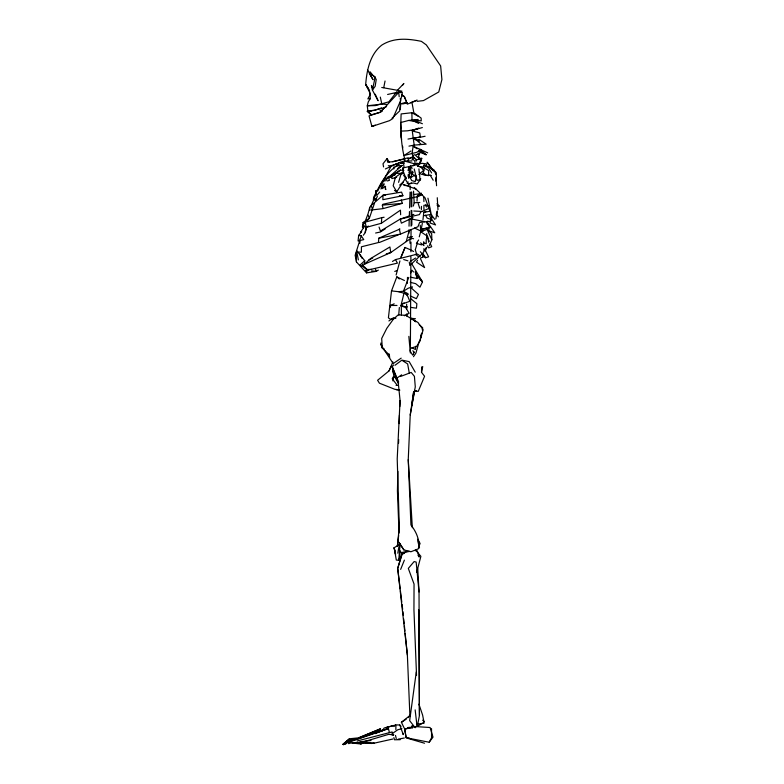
<?xml version="1.0" encoding="UTF-8"?>
<svg xmlns="http://www.w3.org/2000/svg" width="784" height="784" viewBox="0 0 784 784"><rect width="100%" height="100%" fill="white"/><g stroke="black" fill="none" stroke-linecap="round" stroke-linejoin="round"><path stroke-width="1.18" d="M413.658 391.931L410.228 415.001L408.248 459.679L410.934 524.957C416.147 531.679 420.204 540.147 418.362 548.839L410.904 551.76L403.838 549.878L398.938 542.332L403.838 549.878M410.894 256.691L410.355 353.006L408.846 336.385M410.924 251.811L410.983 242.06M410.992 239.62L411.051 229.869M411.071 226.213L411.11 218.893M411.13 216.453L411.159 210.357M411.179 206.702L411.267 192.07M426.231 239.267L426.192 243.716L424.154 242.971M392.108 735.049L392.137 731.952L357.083 740.988M418.127 116.218L411.894 112.729L401.143 113.925C400.35 129.272 401.006 145.109 404.946 159.897M426.663 238.414L426.721 233.573M395.851 729.581L395.92 724.896L399.791 724.994L401.075 726.376M400.007 551.074L399.938 556.914L398.752 560.305L396.312 560.041L394.146 547.742L399.105 544.684M423.683 244.608L423.723 241.697M402.898 170.481L402.947 167.903L409.042 166.639L410.042 173.617M397.89 471.321L397.419 490.892L399.046 533.061M398.576 443.185L398.664 439.51M421.39 209.583L421.469 206.378M406.671 304.182L406.524 309.053L406.818 306.632M406.925 295.646L407.004 293.206M407.298 283.465L407.484 277.369M408.807 233.495L408.925 229.839M409.032 226.184L409.258 218.863M409.326 216.433L409.473 211.553M409.591 207.897L410.071 192.06M410.14 189.62L410.248 185.965M414.775 391.059L418.264 391.363L424.585 376.261L421.518 372.331L421.684 366.902M369.636 210.2L369.734 207.378L371.253 205.418L383.072 195.177L401.575 192.119L402.898 195.706L382.827 199.695L383.072 195.177L385.405 195.236M420.214 225.273L420.851 231.035L419.264 236.827M399.056 423.615L399.428 415.089M399.801 406.573L400.065 400.487L398.262 382.788L392.245 366.745L393.588 364.942M417.01 201.096L417.225 196.833M397.351 546.203L398.674 535.472M359.836 243.422L360.003 240.59M381.798 217.648L365.187 222.146L366.295 227.35L381.357 223.283L381.798 217.648L384.101 217.246M410.032 243.363L409.856 239.042L390.746 252.575L364.442 264.237L364.727 260.7L356.524 250.488L358.376 259.916M398.733 314.903L399.34 307.504M398.752 560.305L400.105 544.067L399.154 545.615L397.792 553.2M395.94 318.108L390.608 319.284L388.403 317.873L391.51 290.893L396.822 276.879L404.426 280.496M400.271 109.378L400.771 103.684L406.778 102.743M399.958 229.016L378.819 238.199L378.427 242.54L361.424 246.793L361.385 252.193L358.327 252.085M385.297 189.209L385.552 186.386M397.41 546.154L399.311 526.652L397.214 458.905L400.065 400.487M373.36 199.959L373.635 197.186L375.908 193.06M360.944 232.574L358.67 235.396L358.072 240.943L363.766 239.61L361.081 235.641M393.823 168.991L394.068 166.757M365.971 226.645L365.305 232.564L363.335 235.22M422.968 219.667L423.811 212.248M392.911 380.926L393.46 376.369M417.215 101.352L423.517 100.577L438.766 91.973L441.911 79.527L440.647 65.954L426.339 44.943L421.4 41.356C407.905 38.583 393.901 37.397 381.72 45.149C369.96 54.459 366.814 70.266 365.677 84.486L370.489 94.09L367.833 98.902L370.322 98.647L369.45 90.199L365.677 84.486L368.196 88.288M366.059 226.743L365.305 232.564L366.353 226.772M378.319 270.117L376.291 271.352L366.559 272.871L367 269.49L362.453 264.914M402.76 169.393L402.947 167.903L403.446 171.392M409.042 166.639L408.052 170.579M415.804 346.273L415.373 349.527L412.266 347.871M416.284 671.976L409.65 720.653L415.177 727.748L416.97 725.621L415.148 709.883M362.384 227.135L363.07 222.636L369.352 218.256L374.536 203.076M427.682 152.851L413.168 146.196L412.031 153.409L414.138 158.437M413.393 354.554L413.825 351.82M411.874 172.598L411.179 176.88L408.023 176.086M419.146 341.579L415.932 353.094L413.472 356.71M436.708 214.551L437.296 210.994L435.855 218.805M410.689 347.822L410.13 351.016L412.649 355.123M410.228 415.001L414.658 390.393M423.056 256.152L423.458 253.957M416.324 175.93L415.246 181.633L411.698 180.536L409.522 176.38M426.545 222.195L430.034 227.664L421.194 229.34L422.321 223.411M427.241 224.087L427.839 221.01M383.739 87.661L385.042 81.017M422.272 329.927L422.694 327.761L419.234 324.684M417.411 725.788L419.44 715.478L419.028 591.959L417.754 568.802M420.734 337.639L421.635 333.18L419.93 340.922L416.745 346.312L410.943 348.184M406.23 241.57L409.209 230.476M363.756 225.929L363.374 227.811L362.561 225.606L365.187 222.146M435.581 181.045L436.414 177.115L436.237 172.578L429.397 166.963L424.017 165.081L422.772 168.011M421.518 372.331L422.733 366.54M426.163 175.302L422.743 174.509L424.193 169.56M378.819 238.199L400.506 234.112L417.95 226.733L419.636 222.44L430.377 221.362L431.112 218.197M380.701 186.866L381.769 182.339L382.19 185.632M401.271 304.359L404.015 293.147L407.063 294.608L409.807 301.291L401.271 304.359L404.142 302.928M413.344 206.074L414.177 202.713L413.521 191.129M369.734 207.378L367.872 214.502L369.352 218.256L367.118 220.745M416.637 572.438L420.881 556.346L415.618 550.005M396.106 275.027L399.928 260.935M367.48 69.786L373.057 79.743L369.47 73.667L370.019 71.736L376.251 79.36L375.154 86.358L372.4 90.013L378.094 100.744L375.242 94.198M398.595 182.329L400.781 174.812L403.466 172.862M419.93 340.922L423.164 329.77L417.98 322.498L405.602 315.295L398.135 314.913L393.411 319.147L386.835 328.28L381.7 338.433L382.259 348.057L389.53 355.162M415.422 249.341L417.382 242.893M359.709 240.757L355.152 255.28L356.455 261.944L366.559 272.871M402.672 552.583L397.694 568.371L407.376 655.081L409.905 715.91M431.161 219.481L430.044 222.989L435.561 224.93L429.554 215.943M367.529 215.208L364.991 221.843L363.07 222.636M420.626 257.887L422.86 257.24L423.703 255.065M425.398 250.713L426.672 247.45L424.056 250.664L423.899 248.626M419.607 164.081L420.381 162.121M375.428 200.841L376.33 198.577L373.723 199.293L375.477 195.314L375.879 190.816L377.682 190.071M401.006 257.475L405.044 247.45L409.816 249.537M400.653 569.38L404.387 560.129M419.616 153.527L417.941 157.584L415.295 155.075L419.616 153.527L417.921 153.87M375.84 199.881L377.388 196.186M401.055 256.868L405.044 247.45M408.787 277.389L403.466 291.207L398.742 291.717L391.51 290.893M410.542 273.253L411.865 270.147L413.501 271.96M430.377 221.362L432.053 217.452L430.563 214.424L424.232 215.659M429.309 245.774L431.857 239.806L431.67 233.583L427.133 229.398L420.606 231.672L427.623 236.356L428.681 242.236M418.793 546.546L420.097 543.479L417.754 539.186M399.654 389.766L394.999 389.374L379.417 383.19L377.594 380.269L389.04 370.881L392.882 361.943M359.199 241.06L361.473 235.974L358.67 235.396M392.47 261.454L395.508 259.592L397.4 263.13L365.511 270.647L368.01 270.578L362.277 266.099L363.257 263.943M412.129 159.838L413.011 157.084L415.814 159.005L416.353 161.073M389.04 370.881L391.696 365.55M378.104 190.091L390.746 166.963M409.268 727.954L404.681 729.061L406.151 737.744L429.22 742.242L431.553 737.744L431.533 728.601M417.549 260.298L416.549 262.14L424.605 267.599L420.547 258.808M421.949 158.368L418.93 163.915L421.469 160.779M377.045 190.992C381.896 180.34 388.903 170.118 399.33 164.297M383.592 181.927L385.326 178.958L390.608 175.596L402.182 165.424L396.194 166.022M380.936 189.003L383.925 183.946M385.708 180.918L388.1 176.87M383.062 729.777L384.131 728.022L395.636 725.014L393.97 726.513M394.479 190.385L396.753 191.806L406.132 177.272M381.583 188.003L384.042 183.975M407.151 183.505L408.131 181.917M370.322 98.647L368.294 101.793L367.284 105.791L367.941 111.455L371.165 110.975M364.756 225.87L360.464 232.397L361.708 231.633M418.617 239.992L416.412 243.305L421.596 244.922M424.154 167.972L426.898 163.944L421.968 163.317L414.609 164.424L412.903 166.002M420.783 178.752L417.206 183.975L413.374 182.995L408.435 184.093L405.142 179.095M409.287 262.258L409.826 265.502L422.507 253.526L426.672 247.45M407.415 161.21L408.768 159.299M382.827 204.291L417.96 196.559L421.518 193.158M409.003 175.665L409.748 174.656L408.827 171.98M402.408 85.476L403.868 83.516L397.39 90.287L381.739 87.465M420.126 149.381L418.411 151.684L426.114 154.752L420.126 149.381L421.351 149.95L416.588 152.361L404.025 155.516L410.924 151.008M429.22 742.164L433.003 737.156L430.083 727.513L416.167 726.631M389.423 162.464L387.09 158.574L383.004 163.787L383.562 166.923M396.841 91.777L388.903 101.802L375.409 105.585L367.284 105.791L381.837 104.096L387.482 104.497M369.401 110.877L367.235 111.201L370.92 114.954L380.348 112.23L384.091 107.663M400.252 98.382L400.555 100.773L392.784 118.58L389.472 120.677L371.93 126.449L369.039 115.875L380.348 112.23L398.733 92.394L402.417 92.59L400.555 100.773L399.703 110.897L392.029 118.227M418.137 165.904L416.333 164.738L410.238 166.061L411.257 173.127L412.894 171.177M377.496 194.599L379.672 192.051M382.582 188.66L384.758 186.122L385.924 189.552M409.807 158.535L411.904 157.378L414.334 154.634M408.141 717.625L410.444 715.086L401.408 722.299L404.24 728.169M388.884 320.97L393.637 317.628M364.727 260.7L359.885 265.208L362.277 266.099M364.442 264.237L370.44 258.642L389.913 246.98L390.746 252.575L386.238 253.918M408.64 169.942L411.198 167.58M417.284 195.775L419.665 193.726L414.021 194.52M381.308 731.119L380.358 728.855L358.494 737.862L349.439 738.773L342.873 744.398L346.322 743.546M349.439 738.773L342.873 744.379L346.156 743.506M399.634 185.112L403.221 182.064M368.725 260.082L372.704 257.965M418.832 174.362L423.644 170.422L420.949 167.139L417.705 166.12M403.878 170.471L400.448 170.108L390.667 177.017L396.302 173.244L401.085 173.411M376.33 198.577L373.262 200.89L371.253 205.418L372.263 208.76M422.743 174.509L424.232 173.391L425.859 175.097L428.505 175.665L428.73 170.579L422.556 167.139L417.813 166.051M394.979 365.285L401.947 360.111L409.199 361.649L415.236 372.165M403.084 171.735L395.459 177.213L393.176 185.769L396.753 191.806M345.283 743.457L343.461 744.751L350.762 739.616L358.886 738.459L378.907 730.766L380.358 728.855L358.935 737.803M380.348 112.23L382.122 110.995M397.145 377.937L401.653 374.811M381.357 223.283L400.457 210.151L400.624 214.757M401.192 358.141L393.196 363.57L380.563 344.333M397.41 168.658L402.182 165.424M417.372 726.288L424.017 722.378L422.605 715.047L418.911 704.15M385.307 228.801L380.328 232.035L375.614 233.024M401.408 722.299L406.132 719.242M410.316 261.366L415.589 258.044M366.295 227.35L368.362 226.057M390.559 176.175L400.448 170.108M411.267 177.233L415.148 174.94M404.338 315.766L409.13 313.296L405.612 307.416L401.29 306.044L401.428 315.011M418.548 140.071L413.276 138.562L412.296 130.977L419.773 132.908L420.351 136.759L418.901 137.504L425.095 136.269M385.395 168.942L400.516 162.121L404.691 160.945M423.693 212.523L425.83 211.484M374.389 110.505L381.681 107.829M413.06 217.629L401.379 223.175L400.222 219.099L409.336 215.972M411.277 726.494L413.129 725.621M410.943 727.317L413.06 726.327M387.218 180.947L389.393 180.389L388.678 177.703L395.273 174.714M417.96 196.559L422.223 194.638M360.767 744.016L363.884 742.634M386.571 106.644L383.347 108.074L367.941 111.455M429.652 208.103L420.724 212.062L419.43 214.6L400.222 219.099L380.446 231.074L379.054 227.066M362.845 743.065L360.767 743.987L351.212 742.928M419.401 144.687L420.9 144.021L416.657 140.267L413.305 138.974L414.226 145.099L426.153 144.148L419.019 139.385L419.166 141.502M386.257 727.474L393.686 725.563M390.569 307.181L390.295 305.476L394.195 303.82M417.088 100.058L407.327 104.174L404.505 96.853L401.633 94.952M400.448 376.506L411.188 372.429L414.413 376.32L415.285 386.875L411.718 405.71L413.58 391.882M410.777 102.812L416.412 100.538M379.358 242.491L398.635 234.69M371.93 126.449L375.262 125.126M375.134 733.608L388.423 728.346M394.764 271.431L396.92 270.588M350.948 742.811L348.694 743.693L348.841 742.183L388.109 728.748M408.435 184.093L411.571 182.878M407.357 727.964L409.317 727.219M389.726 166.228L392.823 165.071M418.774 128.076L412.247 130.458L422.351 127.557M370.999 740.478L360.16 741.821L360.248 742.801L388.648 734.363L393.842 734.824M394.323 93.874L398.684 92.345L399.193 96.755M387.796 728.65L345.813 742.771L346.361 743.016M381.034 731.011L383.288 730.227M380.554 731.051L383.925 729.884M411.61 215.188L413.893 214.404M413.707 391.814L416.549 390.883M416.079 160.093L421.586 158.309L419.665 158.407M407.984 139.072L416.431 137.543M407.709 158.701L411.904 157.378M393 377.731L395.136 377.094M404.544 553.308L402.329 553.974L405.573 552.063L409.944 551.368M420.342 251.713L425.496 257.74L428.613 256.848L425.31 250.38M401.3 199.93L402.31 203.35L382.925 208.652L370.842 210.063M396.626 177.311L392 178.566L391.098 177.184M418.186 119.452L408.738 120.432L400.595 122.559L401.094 129.154M413.276 138.562L420.351 136.759M387.09 158.574L387.6 162.141L392.696 161.71L408.209 157.77M395.508 259.592L416.667 254.281L415.216 249.557M421.194 229.34L427.153 227.87M415.01 726.631L404.681 729.14L406.151 737.646L409.611 738.322M387.6 94.482L401.957 91.199L397.39 90.287M419.705 179.771L417.029 180.379L414.226 168.972M402.682 103.939L407.082 102.939M373.948 742.791L371.665 743.31L364.815 742.869M392.696 161.71L401.271 159.769M373.997 743.212L392.813 739.038M411.257 173.127L413.295 172.686M412.453 236.611L408.591 237.434L413.57 238.748M424.095 212.425L430.034 211.18M402.339 159.534L404.426 159.123M408.964 146.128L414.226 145.099M398.203 739.155L404.319 738.009M417.01 129.135L407.582 130.81L401.065 131.114L401.575 139.885M408.395 551.289L402.378 552.348L397.694 568.371L400.173 588.833M388.678 177.703L392.029 177.115M393.852 164.689L398.497 163.885M400.82 163.474L404.309 162.876M393.176 377.182L395.577 376.82M417.059 724.161L424.085 723.181M400.771 103.684L407.474 102.871M419.205 172.421L418.93 168.883M373.39 110.524L367.235 111.201L370.852 114.111M402.31 203.35L382.239 205.153L382.955 207.838M361.022 742.575L352.496 743.212L353.212 742.605L358.102 742.468M414.177 202.713L419.812 202.497M357.249 742.536L360.787 742.409M396.067 385.385L398.488 385.316M423.184 230.986L420.851 231.035L414.52 227.997M367 269.49L371.626 269.441M400.242 739.694L394.47 739.763L393.882 737.607M396.038 163.621L398.429 163.591M411.933 160.965L404.446 161.024L415.157 163.983M345.813 742.771L348.037 742.762M390.295 305.476L396.998 305.446M408.16 727.924L411.61 727.944M425.006 205.065L427.26 205.114L428.456 206.604M399.399 195.618L402.898 195.706M409.042 185.69L404.328 185.475L403.113 184.309L416.235 189.199M422.38 211.474L413.736 211.004M377.81 190.924L375.879 190.816L376.771 195.441M399.507 92.424L401.447 92.532M360.248 742.801L371.665 743.497M400.477 305.701L402.79 305.868M414.932 550.584L417.264 550.789L419.195 557.022L417.97 555.18M371.557 270.911L376.291 271.352L375.262 268.491M410.796 318.245L415.471 318.745M399.066 162.641L403.936 163.199M360.16 741.821L373.997 743.428M412.58 219.226L424.654 221.607M421.077 174.205L425.634 174.793M427.917 175.087L431.337 175.538M401.29 306.044L407.121 306.867M410.61 307.357L416.441 308.181L416.882 303.722L410.444 298.439M408.738 120.432L416.912 121.794L412.012 120.207L418.715 123.431M396.136 389.687L399.752 390.324M380.122 110.436L382.239 110.828M410.669 277.232L417.137 278.516L417.039 275.596L415.216 271.725L417.137 278.516M401.888 728.669L397.782 729.757L392.696 733.295L393.284 735.451M410.267 282.328L415.657 283.651L419.95 287.189L422.498 281.917L411.531 263.414M416.549 163.15L419.665 163.993M408.68 738.646L424.556 743.232M398.742 291.717L407.425 294.255M403.701 259.553L407.886 260.827M429.024 230.859L434.738 232.789L428.417 223.597M430.151 219.138L427.143 218.109L425.477 215.179M388.335 165.649L390.471 166.394M437.119 205.339L439.383 206.231L436.933 203.771M422.4 123.745L413.923 120.138L421.224 120.893L421.145 118.11L413.825 112.71L411.943 102.322M410.189 295.911L416.363 298.675L418.45 294.441L411.62 288.296L412.443 286.875L408.278 288.198L403.466 291.207L408.572 294.274M430.563 214.424L431.837 215.032M384.219 349.007L382.259 348.057L380.857 343.01M402.888 553.141L400.849 552.122L399.428 550.221M410.767 249.959L413.599 251.507M369.47 73.667L375.262 76.842L372.4 90.013L371.44 85.476L372.861 88.749M410.885 318.284L415.775 321.616M402.359 95.227L404.191 96.383M402.662 360.748L407.641 363.923L409.297 373.115M430.377 167.609L434.316 170.206L435.728 174.264M424.017 165.081L428.946 168.325L431.592 172.941M413.168 146.196L417.147 148.823M419.146 150.146L426.114 154.752M401.584 94.952L404.436 96.853L406.965 103.135M417.46 254.045L420.371 256.084M415.373 254.241L418.127 256.437M422.635 720.192L424.33 721.554M411.982 173.725L415.059 176.214M420.596 242.834L424.017 245.617M396.822 276.879L399.321 278.977M414.236 187.435L425.006 197.754L431.337 214.816L427.937 198.176M418.705 158.456L420.116 159.838M412.453 158.682L414.854 161.141L415.118 164.601M412.825 350.742L414.569 352.643M415.951 274.674L422.498 281.917L417.039 275.596M414.05 320.078L415.54 321.734M410.238 166.061L412.237 168.295M433.189 180.232L430.073 174.999M436.169 214.13L438.374 216.815M432.033 215.737L434.797 219.393M392.196 378.643L396.655 384.552M433.679 171.069L427.133 162.19L432.739 170.128M425.261 205.075L426.623 207.054M423.566 254.751L425.496 257.74M359.601 254.173L362.139 258.348M427.437 245.794L428.691 247.881L431.71 246.705L430.23 243.461M398.635 383.748L394.166 375.879L392.245 366.745L398.674 382.082M418.676 156.653L420.293 159.564M403.466 171.951L406.112 178.86L403.584 175.146M426.761 235.896L429.24 241.305M427.133 229.398L431.857 239.806M402.545 732.687L403.28 734.637L399.791 724.994M418.195 203.585L419.724 208.24M411.943 726.17L412.56 728.062M392.745 371.018L393.754 374.86M417.705 540.813L419.518 547.977M387.962 726.739L389.364 732.383M395.499 735.431L396.253 738.528M399.311 229.065L400.506 234.112M380.318 97.098L381.837 104.096M389.129 353.947L389.697 357.514M403.466 162.925L404.044 167.11M408.258 174.469L408.768 178.233L408.474 174.714M400.467 591.244L401.78 602.083M402.074 604.484L402.653 609.305M419.028 591.959L416.167 562.059L414.109 561.579L408.317 568.41L414.05 584.07L413.942 609.844L416.539 675.298M402.613 146.236L402.79 147.921M402.947 611.716L403.319 615.322M403.682 618.939L404.181 623.76M404.426 626.171L404.916 630.993M405.161 633.394L407.376 655.081M422.507 253.526L422.86 257.24M406.808 313.835L407.023 316.207M428.721 227.233L428.917 229.643M419.489 172.382L420.018 180.516M436.051 177.351L436.551 185.739M437.266 197.725L437.982 209.71M408.248 459.679L412.335 527.701M423.772 197.215L423.909 201.586M401.065 131.114L401.29 137.955M411.894 112.729L412.002 119.736M418.734 609.854L419.44 715.478M356.387 252.183L356.455 261.944M411.727 192.149L411.776 206.8M411.796 210.465L411.845 225.116M423.899 205.281L423.919 209.661M394.146 547.742L395.577 554.268L394.146 547.742"/></g></svg>
